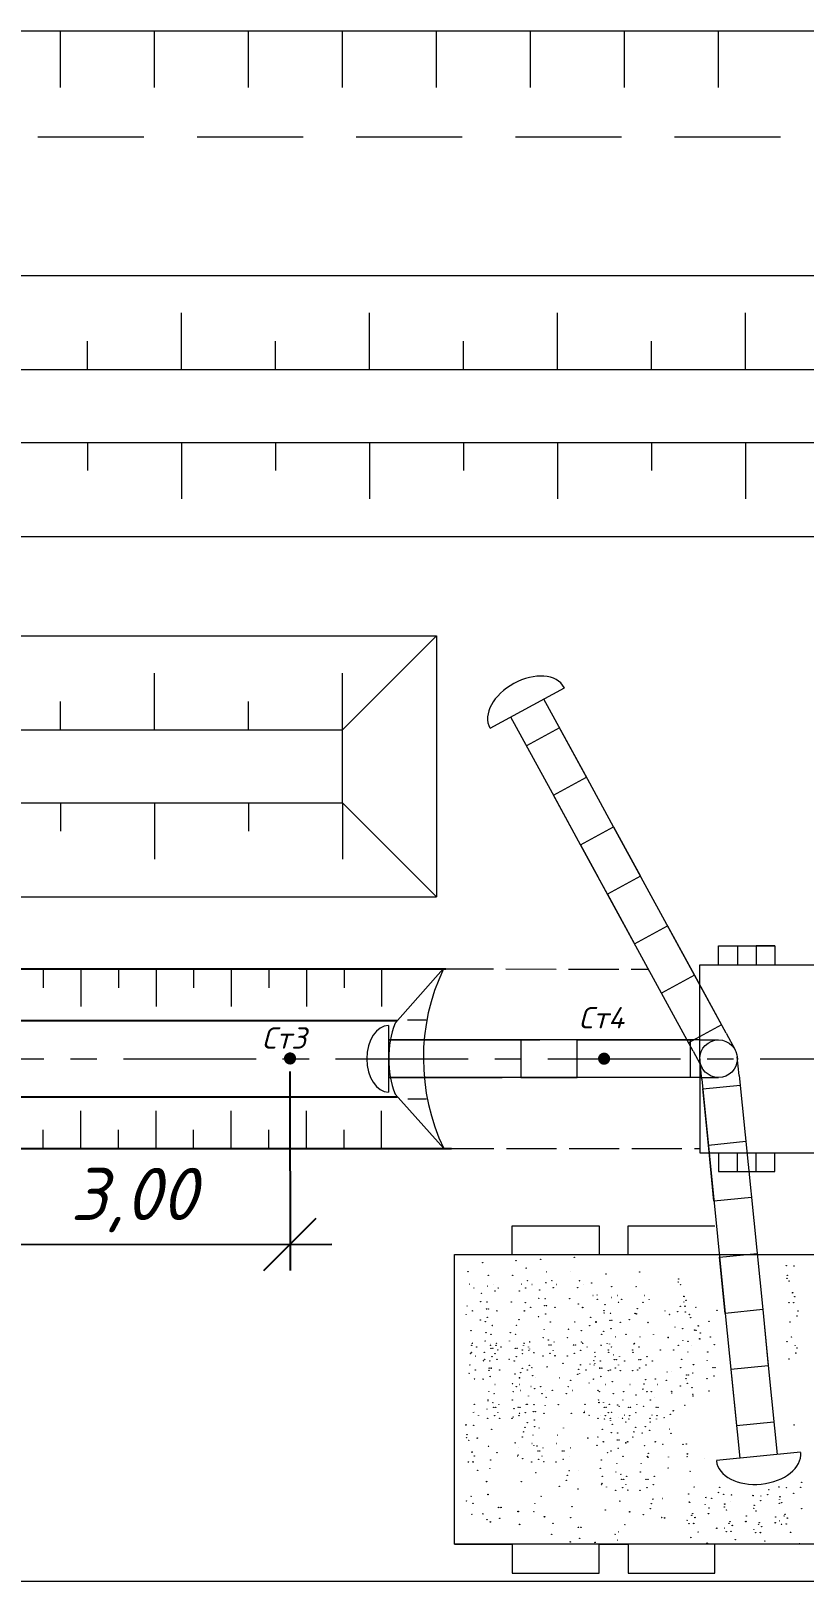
# Model space of a CAD drawing. Header units: millimetres. Extents: x 27137 to 30937, y -4667 to -569.
# Drawn here: x 29976.2 to 30013.2, y -3973.7 to -3899.5 of the extents above; entities that cross this region are included whole.
import ezdxf

# ---------------------------------------------------------------- set-up
doc = ezdxf.new("R2010")
doc.units = ezdxf.units.MM
doc.header["$LTSCALE"] = 0.4
for name, pattern in [('ACAD_ISO02W100', [15, 12, -3]), ('осевая', [50.8, 31.75, -6.35, 6.35, -6.35]), ('штриховаяX2', [38.1, 25.4, -12.7])]:
    doc.linetypes.add(name, pattern=pattern)
doc.styles.add('Isocpeur', font='isocpeui.ttf', dxfattribs={"height": 2.5})
doc.styles.get("Standard").update_dxf_attribs({"font": 'isocpeui.ttf', "height": 2.5})
doc.dimstyles.new('06', dxfattribs={"dimtxt": 2.5, "dimasz": 2.5, "dimexe": 1.25, "dimexo": 0.625, "dimtad": 1, "dimdec": 0, "dimlfac": 200, "dimtxsty": 'Standard', "dimblk": 'OBLIQUE', "dimcen": 2.5, "dimdle": 2, "dimadec": 0, "dimazin": 0, "dimtfac": 1, "dimtdec": 0, "dimtmove": 0, "dimatfit": 3, "dimldrblk": 'OBLIQUE', "dimfxl": 1, "dimarcsym": 0})

# ---------------------------------------------------------------- blocks, each defined once
blk = doc.blocks.new('_Oblique')
at = {"color": 0, "linetype": 'ByBlock', "lineweight": -2}
blk.add_line((-0.5, -0.5), (0.5, 0.5), dxfattribs=at)
blk = doc.blocks.new('*D342')
at = {"color": 0, "lineweight": -2, "transparency": 16777216}
for p, q in [((29973.631, -3949.308), (29973.638, -3958.828)), ((29988.617, -3949.297), (29988.624, -3958.817)), ((29971.637, -3957.58), (29990.623, -3957.566))]:
    blk.add_line(p, q, dxfattribs=at)
at = {"layer": 'Defpoints', "color": 0, "transparency": 16777216}
for p in [(29973.63, -3948.683), (29988.616, -3948.672), (29988.623, -3957.567)]:
    blk.add_point(p, dxfattribs=at)
at = {"color": 0, "lineweight": -2, "transparency": 16777216, "xscale": 2.5, "yscale": 2.5, "zscale": 2.5}
for p, rotation in [((29973.637, -3957.578), 180.0424897581809), ((29988.623, -3957.567), 0.04248975818089688)]:
    blk.add_blockref('_Oblique', p, dxfattribs=dict(at, rotation=rotation))
at = {"color": 0, "lineweight": 15, "transparency": 16777216, "insert": (29981.127, -3953.364), "char_height": 2.5, "attachment_point": 5, "rotation": 0.04249, "style": 'Isocpeur'}
blk.add_mtext('\\P3,00', dxfattribs=at)

msp = doc.modelspace()

# ---------------------------------------------------------------- hatches: boundary and pattern name
at = {"lineweight": 15}
h = msp.add_hatch(color=256, dxfattribs=at)
h.dxf.hatch_style = 1
h.paths.add_polyline_path([(29988.9181, -3948.6716), (29988.6264, -3948.6716), (29988.3348, -3948.6716, 1)])
h.paths.add_polyline_path([(29988.6264, -3948.3799, 0.4142136), (29988.3348, -3948.6716), (29988.6264, -3948.6716)])
h = msp.add_hatch(color=256, dxfattribs=at)
h.dxf.hatch_style = 1
h.paths.add_polyline_path([(29988.6264, -3948.3799), (29988.6264, -3948.6716), (29988.9181, -3948.6716, 0.4142136)])
h = msp.add_hatch(color=256, dxfattribs=at)
h.dxf.hatch_style = 1
h.paths.add_polyline_path([(30003.9523, -3948.6827), (30003.6607, -3948.6827), (30003.369, -3948.6827, 1)])
h.paths.add_polyline_path([(30003.6607, -3948.391, 0.4142136), (30003.369, -3948.6827), (30003.6607, -3948.6827)])
h = msp.add_hatch(color=256, dxfattribs=at)
h.dxf.hatch_style = 1
h.paths.add_polyline_path([(30003.6607, -3948.391), (30003.6607, -3948.6827), (30003.9523, -3948.6827, 0.4142136)])

# ---------------------------------------------------------------- linework, layer by layer
for p, q in [((29807.928, -3899.4868), (30342.7796, -3899.4868)), ((29977.6409, -3902.1868), (29977.6409, -3899.4868)), ((29977.6409, -3902.1868), (29977.6409, -3899.4868)), ((29977.6409, -3902.1868), (29977.6409, -3899.4868)), ((29982.1409, -3902.1868), (29982.1409, -3899.4868)), ((29982.1409, -3902.1868), (29982.1409, -3899.4868)), ((29986.6409, -3902.1868), (29986.6409, -3899.4868)), ((29991.1409, -3902.1868), (29991.1409, -3899.4868)), ((29995.6409, -3902.1868), (29995.6409, -3899.4868)), ((30000.1409, -3902.1868), (30000.1409, -3899.4868)), ((30004.6409, -3902.1868), (30004.6409, -3899.4868)), ((30009.1409, -3902.1868), (30009.1409, -3899.4868)), ((29983.428, -3915.6827), (29983.428, -3912.9827)), ((29983.428, -3915.6827), (29983.428, -3912.9827)), ((29983.428, -3915.6827), (29983.428, -3912.9827)), ((29992.428, -3915.6827), (29992.428, -3912.9827)), ((29992.428, -3915.6827), (29992.428, -3912.9827)), ((30001.428, -3915.6827), (30001.428, -3912.9827)), ((30001.428, -3915.6827), (30001.428, -3912.9827)), ((30001.428, -3915.6827), (30001.428, -3912.9827)), ((30010.428, -3915.6827), (30010.428, -3912.9827)), ((30010.428, -3915.6827), (30010.428, -3912.9827)), ((29978.928, -3915.6827), (29978.928, -3914.3327)), ((29987.928, -3915.6827), (29987.928, -3914.3327)), ((29996.928, -3915.6827), (29996.928, -3914.3327)), ((30005.928, -3915.6827), (30005.928, -3914.3327)), ((29978.928, -3919.1827), (29978.928, -3920.5327)), ((29983.428, -3919.1827), (29983.428, -3921.8827)), ((29983.428, -3919.1827), (29983.428, -3921.8827)), ((29983.428, -3919.1827), (29983.428, -3921.8827)), ((29987.928, -3919.1827), (29987.928, -3920.5327)), ((29992.428, -3919.1827), (29992.428, -3921.8827)), ((29992.428, -3919.1827), (29992.428, -3921.8827)), ((29992.428, -3919.1827), (29992.428, -3921.8827)), ((29992.428, -3919.1827), (29992.428, -3921.8827)), ((29996.928, -3919.1827), (29996.928, -3920.5327)), ((30001.428, -3919.1827), (30001.428, -3921.8827)), ((30001.428, -3919.1827), (30001.428, -3921.8827)), ((30001.428, -3919.1827), (30001.428, -3921.8827)), ((30005.928, -3919.1827), (30005.928, -3920.5327)), ((30010.428, -3919.1827), (30010.428, -3921.8827)), ((30010.428, -3919.1827), (30010.428, -3921.8827)), ((30010.428, -3919.1827), (30010.428, -3921.8827)), ((30010.428, -3919.1827), (30010.428, -3921.8827)), ((29995.6409, -3928.4327), (29991.1409, -3932.9327)), ((29982.1409, -3932.9327), (29982.1409, -3930.2327)), ((29982.1409, -3932.9327), (29982.1409, -3930.2327)), ((29991.1409, -3932.9327), (29991.1409, -3930.2327)), ((29991.1409, -3932.9327), (29991.1409, -3930.2327)), ((29991.1409, -3932.9327), (29991.1409, -3930.2327)), ((29977.6409, -3932.9327), (29977.6409, -3931.5827)), ((29986.6409, -3932.9327), (29986.6409, -3931.5827)), ((29998.2003, -3932.8661), (30001.7595, -3930.9239)), ((30002.6666, -3934.9396), (30000.77, -3931.4639)), ((30001.7595, -3930.9239), (30001.7502, -3930.9065)), ((30001.0866, -3935.8018), (29999.1899, -3932.3261)), ((30001.5184, -3932.8353), (29999.9383, -3933.6975)), ((30002.8117, -3935.2054), (30001.5184, -3932.8353)), ((30001.2316, -3936.0676), (30002.8117, -3935.2054)), ((30004.105, -3937.5755), (30002.6666, -3934.9396)), ((30002.525, -3938.4377), (30001.0866, -3935.8018)), ((30002.525, -3938.4377), (30001.2316, -3936.0676)), ((30002.525, -3938.4377), (30001.2316, -3936.0676)), ((29977.6409, -3936.4327), (29977.6409, -3937.7827)), ((29982.1409, -3936.4327), (29982.1409, -3939.1327)), ((29982.1409, -3936.4327), (29982.1409, -3939.1327)), ((29986.6409, -3936.4327), (29986.6409, -3937.7827)), ((29991.1409, -3936.4327), (29995.6409, -3940.9327)), ((29991.1409, -3936.4327), (29991.1409, -3939.1327)), ((29991.1409, -3936.4327), (29991.1409, -3939.1327)), ((29991.1409, -3936.4327), (29991.1409, -3939.1327)), ((30002.525, -3938.4377), (30004.105, -3937.5755)), ((30009.4998, -3947.4615), (30004.105, -3937.5755)), ((30004.105, -3937.5755), (30005.3984, -3939.9455)), ((30007.9198, -3948.3238), (30002.525, -3938.4377)), ((30002.525, -3938.4377), (30003.3872, -3940.0177)), ((30003.8183, -3940.8078), (30002.525, -3938.4377)), ((30005.3984, -3939.9455), (30003.8183, -3940.8078)), ((30003.8183, -3940.8078), (30005.1117, -3943.1778)), ((30005.1117, -3943.1778), (30006.6917, -3942.3156)), ((30006.6917, -3942.3156), (30007.985, -3944.6857)), ((30009.1409, -3944.1827), (30009.1409, -3943.2827)), ((30009.1409, -3943.2827), (30011.8409, -3943.2827)), ((30009.1409, -3943.2827), (30010.0409, -3943.2827)), ((30010.0409, -3943.2827), (30010.0409, -3944.1827)), ((30011.8409, -3943.2827), (30010.9409, -3943.2827)), ((30010.9409, -3943.2827), (30010.9409, -3944.1827)), ((30008.2409, -3948.6827), (30008.2409, -3944.1827)), ((30008.2409, -3944.1827), (30019.9409, -3944.1827)), ((30008.2409, -3944.1827), (30009.1409, -3944.1827)), ((29976.8106, -3944.3827), (29976.8106, -3945.2827)), ((29976.8106, -3944.3827), (29976.8106, -3945.2827)), ((29978.6106, -3944.3827), (29978.6106, -3946.1827)), ((29978.6106, -3944.3827), (29978.6106, -3946.1827)), ((29978.6106, -3944.3827), (29978.6106, -3946.1827)), ((29980.4106, -3944.3827), (29980.4106, -3945.2827)), ((29980.4106, -3944.3827), (29980.4106, -3945.2827)), ((29982.2106, -3944.3827), (29982.2106, -3946.1827)), ((29982.2106, -3944.3827), (29982.2106, -3946.1827)), ((29982.2106, -3944.3827), (29982.2106, -3946.1827)), ((29984.0106, -3944.3827), (29984.0106, -3945.2827)), ((29984.0106, -3944.3827), (29984.0106, -3945.2827)), ((29985.8106, -3944.3827), (29985.8106, -3946.1827)), ((29985.8106, -3944.3827), (29985.8106, -3946.1827)), ((29985.8106, -3944.3827), (29985.8106, -3946.1827)), ((29987.6106, -3944.3827), (29987.6106, -3945.2827)), ((29987.6106, -3944.3827), (29987.6106, -3945.2827)), ((29989.4106, -3944.3827), (29989.4106, -3946.1827)), ((29989.4106, -3944.3827), (29989.4106, -3946.1827)), ((29989.4106, -3944.3827), (29989.4106, -3946.1827)), ((29991.2106, -3944.3827), (29991.2106, -3945.2827)), ((29993.0106, -3944.3827), (29993.0106, -3946.1827)), ((29993.0106, -3944.3827), (29993.0106, -3946.1827)), ((30007.985, -3944.6857), (30006.405, -3945.5479)), ((30007.985, -3944.6857), (30009.2784, -3947.0558)), ((30007.985, -3944.6857), (30009.2784, -3947.0558)), ((29993.3503, -3950.2767), (29993.3503, -3947.0949)), ((29995.1439, -3946.8335), (29994.2439, -3946.8335)), ((30009.2784, -3947.0558), (30007.6983, -3947.918)), ((30008.2409, -3947.7827), (29993.3503, -3947.7827)), ((29993.3503, -3947.7827), (29999.6786, -3947.7827)), ((29998.7786, -3947.7827), (30000.5786, -3947.7827)), ((29999.6786, -3947.7827), (29999.6786, -3949.5827)), ((30002.3786, -3949.5827), (30002.3786, -3947.7827)), ((30002.3786, -3947.7827), (30005.0786, -3947.7827)), ((30005.0786, -3947.7827), (30007.7786, -3947.7827)), ((30007.7786, -3947.7827), (30007.7786, -3949.5827)), ((30008.2409, -3948.6827), (30008.2409, -3947.7827)), ((30008.2409, -3947.7827), (30009.1409, -3947.7827)), ((30009.4998, -3947.4615), (30009.9309, -3948.2516)), ((30007.9198, -3948.3238), (30008.3509, -3949.1138)), ((30008.2409, -3948.6827), (30008.2409, -3953.1827)), ((30008.2409, -3948.6827), (30008.2409, -3949.5827)), ((30010.1263, -3949.4882), (30010.0364, -3948.5927)), ((30008.3354, -3949.6681), (30008.2454, -3948.7726)), ((30008.2409, -3949.5827), (29993.3503, -3949.5827)), ((29993.3503, -3949.5827), (29998.7786, -3949.5827)), ((29999.6786, -3949.5827), (30002.3786, -3949.5827)), ((30000.5786, -3949.5827), (30002.3786, -3949.5827)), ((30008.2409, -3949.5827), (30009.1409, -3949.5827)), ((30008.3354, -3949.6681), (30009.461, -3960.874)), ((30008.3816, -3950.1281), (30010.1725, -3949.9482)), ((30008.6514, -3952.8146), (30008.3816, -3950.1281)), ((30008.6514, -3952.8146), (30008.3816, -3950.1281)), ((30010.1263, -3949.4882), (30011.252, -3960.6941)), ((29995.1647, -3950.6155), (29994.2647, -3950.6155)), ((29978.6106, -3952.9827), (29978.6106, -3951.1827)), ((29978.6106, -3952.9827), (29978.6106, -3951.1827)), ((29978.6106, -3952.9827), (29978.6106, -3951.1827)), ((29982.2106, -3952.9827), (29982.2106, -3951.1827)), ((29982.2106, -3952.9827), (29982.2106, -3951.1827)), ((29982.2106, -3952.9827), (29982.2106, -3951.1827)), ((29985.8106, -3952.9827), (29985.8106, -3951.1827)), ((29985.8106, -3952.9827), (29985.8106, -3951.1827)), ((29985.8106, -3952.9827), (29985.8106, -3951.1827)), ((29989.4106, -3952.9827), (29989.4106, -3951.1827)), ((29989.4106, -3952.9827), (29989.4106, -3951.1827)), ((29989.4106, -3952.9827), (29989.4106, -3951.1827)), ((29993.0106, -3952.9827), (29993.0106, -3951.1827)), ((29993.0106, -3952.9827), (29993.0106, -3951.1827)), ((29976.8106, -3952.9827), (29976.8106, -3952.0827)), ((29976.8106, -3952.9827), (29976.8106, -3952.0827)), ((29980.4106, -3952.9827), (29980.4106, -3952.0827)), ((29980.4106, -3952.9827), (29980.4106, -3952.0827)), ((29984.0106, -3952.9827), (29984.0106, -3952.0827)), ((29984.0106, -3952.9827), (29984.0106, -3952.0827)), ((29987.6106, -3952.9827), (29987.6106, -3952.0827)), ((29987.6106, -3952.9827), (29987.6106, -3952.0827)), ((29991.2106, -3952.9827), (29991.2106, -3952.0827)), ((30008.6514, -3952.8146), (30010.4424, -3952.6346)), ((30008.9213, -3955.501), (30008.6514, -3952.8146)), ((30008.2409, -3953.1827), (30019.9409, -3953.1827)), ((30008.2409, -3953.1827), (30009.1409, -3953.1827)), ((30009.1409, -3953.1827), (30009.1409, -3954.0827)), ((30010.0409, -3954.0827), (30010.0409, -3953.1827)), ((30010.9409, -3954.0827), (30010.9409, -3953.1827)), ((30009.1409, -3954.0827), (30011.8409, -3954.0827)), ((30009.1409, -3954.0827), (30010.0409, -3954.0827)), ((30010.0409, -3954.0827), (30010.9409, -3954.0827)), ((30010.7123, -3955.3211), (30008.9213, -3955.501)), ((29999.263, -3958.0604), (29999.263, -3956.6748)), ((29999.263, -3956.6748), (30003.4195, -3956.6748)), ((30003.4195, -3956.6748), (30003.4195, -3958.0604)), ((30004.8051, -3958.0604), (30004.8051, -3956.6748)), ((30004.8051, -3956.6748), (30008.9617, -3956.6748)), ((29996.4919, -3958.0604), (30017.2748, -3958.0604)), ((29996.4919, -3971.9157), (29996.4919, -3958.0604)), ((30009.1911, -3958.1875), (30010.9821, -3958.0076)), ((30009.461, -3960.874), (30009.1911, -3958.1875)), ((30011.252, -3960.6941), (30009.461, -3960.874)), ((30011.252, -3960.6941), (30009.461, -3960.874)), ((30009.461, -3960.874), (30009.7611, -3963.8618)), ((30011.252, -3960.6941), (30011.5521, -3963.6819)), ((30011.252, -3960.6941), (30011.5219, -3963.3806)), ((30011.252, -3960.6941), (30011.5219, -3963.3806)), ((30011.5219, -3963.3806), (30009.7309, -3963.5605)), ((30009.7309, -3963.5605), (30010.0007, -3966.247)), ((30009.7611, -3963.8618), (30010.1569, -3967.8015)), ((30011.5521, -3963.6819), (30011.9479, -3967.6216)), ((30010.0007, -3966.247), (30011.7917, -3966.067)), ((30013.0696, -3967.5089), (30009.0352, -3967.9142)), ((30017.2748, -3971.9157), (29996.4919, -3971.9157)), ((29996.4919, -3971.9157), (29999.263, -3971.9157)), ((29999.263, -3971.9157), (29999.263, -3973.3012)), ((30003.4195, -3973.3012), (30003.4195, -3971.9157)), ((30003.4195, -3971.9157), (30004.8051, -3971.9157)), ((30004.8051, -3971.9157), (30004.8051, -3973.3012)), ((30008.9617, -3973.3012), (30008.9617, -3971.9157)), ((29999.263, -3973.3012), (30003.4195, -3973.3012)), ((30004.8051, -3973.3012), (30008.9617, -3973.3012))]:
    msp.add_line(p, q, dxfattribs=at)
at = {"linetype": 'штриховаяX2', "lineweight": 15, "ltscale": 0.5}
msp.add_line((29968.9321, -3904.5546), (30018.2696, -3904.5546), dxfattribs=at)
at = {"lineweight": 15, "ltscale": 0.5}
for p, q in [((29839.3333, -3911.1827), (30209.0667, -3911.1827)), ((29812.428, -3915.6827), (30209.0667, -3915.6827)), ((29812.428, -3919.1827), (30209.0667, -3919.1827)), ((29958.2825, -3923.6827), (30209.0667, -3923.6827)), ((29973.0462, -3928.4327), (29995.6409, -3928.4327)), ((29995.6409, -3928.4327), (29995.6409, -3940.9327)), ((29946.1409, -3932.9327), (29991.1409, -3932.9327)), ((29991.1409, -3936.4327), (29991.1409, -3932.9327)), ((29946.1409, -3936.4327), (29991.1409, -3936.4327)), ((29941.6409, -3940.9327), (29995.6409, -3940.9327)), ((30011.8409, -3943.2827), (30011.8409, -3944.1827)), ((29995.9627, -3944.3827), (29993.6531, -3946.9827)), ((29995.9817, -3952.9827), (29993.6531, -3950.3827)), ((30011.8409, -3954.0827), (30011.8409, -3953.1827)), ((29807.928, -3973.6827), (30342.7796, -3973.6827))]:
    msp.add_line(p, q, dxfattribs=at)
at = {"ltscale": 0.5}
for p, q in [((29941.6409, -3944.3827), (29995.8438, -3944.3827)), ((29995.8438, -3944.3827), (29996.089, -3944.3827)), ((29943.674, -3946.8527), (29993.773, -3946.8477)), ((29943.674, -3950.5127), (29993.7613, -3950.5035)), ((29941.6409, -3952.9827), (29996.3596, -3952.9827))]:
    msp.add_line(p, q, dxfattribs=at)
at = {"linetype": 'ACAD_ISO02W100', "lineweight": 15, "ltscale": 0.5}
for p, q in [((29995.9627, -3944.3827), (30005.7767, -3944.3965)), ((29995.9817, -3952.9827), (30008.2409, -3952.9827))]:
    msp.add_line(p, q, dxfattribs=at)
at = {"linetype": 'осевая', "lineweight": 15, "ltscale": 0.5}
msp.add_line((29807.928, -3948.6827), (30209.0667, -3948.6827), dxfattribs=at)
at = {"lineweight": 15}
for centre, radius in [((30009.1409, -3948.6827), 0.9), ((30009.1409, -3948.6827), 0.9), ((30009.1409, -3948.6827), 0.9), ((29999.4473, -3958.3515), 0.0095), ((30000.6253, -3958.2845), 0.0095), ((30002.2312, -3958.189), 0.0095), ((29997.1504, -3958.8706), 0.0096), ((29997.8413, -3958.447), 0.0095), ((29998.1155, -3959.0469), 0.00596), ((29999.2823, -3959.0469), 0.00596), ((29999.9344, -3958.7081), 0.0096), ((30000.8994, -3958.8843), 0.00596), ((30002.0662, -3958.8843), 0.00596), ((30003.7524, -3958.9911), 0.0095), ((30005.3584, -3958.8955), 0.0095), ((30012.3823, -3958.5836), 0.0112), ((30012.4329, -3959.0505), 0.0112), ((30012.7515, -3958.6065), 0.00696), ((29997.2135, -3959.474), 0.00596), ((29997.4246, -3959.654), 0.00596), ((29998.0907, -3959.5695), 0.00596), ((29998.3803, -3959.474), 0.00596), ((29998.4396, -3959.7997), 0.0096), ((29998.5914, -3959.654), 0.00596), ((29999.6064, -3959.7997), 0.0096), ((29999.6967, -3959.474), 0.00596), ((29999.9077, -3959.654), 0.00596), ((29999.9975, -3959.3114), 0.00596), ((30000.2086, -3959.4914), 0.00596), ((30000.5787, -3959.7508), 0.00596), ((30000.8747, -3959.407), 0.00596), ((30001.1643, -3959.3114), 0.00596), ((30001.2235, -3959.6372), 0.0096), ((30001.3754, -3959.4914), 0.00596), ((30002.3903, -3959.6372), 0.0096), ((30002.4806, -3959.3114), 0.00596), ((30002.6917, -3959.4914), 0.00596), ((30003.0615, -3959.4146), 0.0096), ((30004.0266, -3959.5909), 0.00596), ((30005.1934, -3959.5909), 0.00596), ((30007.2085, -3959.3653), 0.00696), ((30007.2297, -3959.225), 0.0112), ((30007.3138, -3959.5022), 0.00596), ((30012.4117, -3959.1908), 0.00696), ((30012.517, -3959.3276), 0.00596), ((29997.1039, -3960.5204), 0.00596), ((29997.7499, -3960.3126), 0.00596), ((29997.7947, -3959.9133), 0.00596), ((29998.0554, -3960.3268), 0.0095), ((29999.2222, -3960.3268), 0.0095), ((29999.8878, -3960.3579), 0.00596), ((30000.5338, -3960.1501), 0.00596), ((30000.8146, -3960.5034), 0.0096), ((30000.8394, -3960.1643), 0.0095), ((30000.9028, -3960.5037), 0.0096), ((30002.0062, -3960.1643), 0.0095), ((30002.4251, -3960.4219), 0.00596), ((30003.1247, -3960.018), 0.00596), ((30003.327, -3959.9948), 0.00596), ((30003.3357, -3960.198), 0.00596), ((30003.7059, -3960.4574), 0.00596), ((30004.0019, -3960.1135), 0.00596), ((30004.2915, -3960.018), 0.00596), ((30004.3507, -3960.3437), 0.0096), ((30004.5025, -3960.198), 0.00596), ((30005.5175, -3960.3437), 0.0096), ((30005.6078, -3960.018), 0.00596), ((30005.8189, -3960.198), 0.00596), ((30007.3039, -3960.539), 0.0095), ((30007.4781, -3960.0623), 0.0112), ((30007.4787, -3960.3223), 0.00596), ((30007.5287, -3960.5292), 0.0112), ((30007.5873, -3960.2451), 0.0112), ((30008.0566, -3960.5781), 0.00596), ((30012.5071, -3960.3644), 0.0095), ((30012.6813, -3959.8878), 0.0112), ((30012.7319, -3960.3547), 0.0112), ((30012.7905, -3960.0706), 0.0112), ((29997.059, -3960.9197), 0.00596), ((29997.3645, -3960.7504), 0.0096), ((29997.7347, -3961.1933), 0.0095), ((29997.9755, -3961.2747), 0.0095), ((29998.0306, -3960.6659), 0.0096), ((29998.0739, -3961.0655), 0.0096), ((29998.1188, -3960.6662), 0.0096), ((29998.5313, -3960.7504), 0.0096), ((29999.5814, -3961.1792), 0.0095), ((29999.8429, -3960.7572), 0.00596), ((29999.8476, -3960.7504), 0.0096), ((30000.1485, -3960.5878), 0.0096), ((30000.5187, -3961.0308), 0.0095), ((30000.8579, -3960.9029), 0.0096), ((30001.0888, -3961.2868), 0.00596), ((30001.3153, -3960.5878), 0.0096), ((30002.2556, -3961.2868), 0.00596), ((30002.6316, -3960.5878), 0.0096), ((30002.6361, -3960.6019), 0.00596), ((30003.015, -3961.0645), 0.00596), ((30003.267, -3961.2747), 0.0095), ((30003.2756, -3961.2944), 0.0096), ((30003.6511, -3960.7476), 0.0096), ((30003.661, -3960.8566), 0.00596), ((30003.9418, -3961.2099), 0.0096), ((30003.9666, -3960.8708), 0.0095), ((30004.03, -3961.2102), 0.0096), ((30004.4424, -3961.2944), 0.0096), ((30004.8729, -3961.1792), 0.0095), ((30005.1334, -3960.8708), 0.0095), ((30005.207, -3960.8952), 0.0096), ((30005.2571, -3960.6521), 0.0096), ((30005.7588, -3961.2944), 0.0096), ((30005.7581, -3961.3098), 0.00596), ((30006.5768, -3960.7494), 0.00596), ((30006.7879, -3960.9294), 0.00596), ((30007.1791, -3960.7868), 0.0112), ((30007.5483, -3960.8098), 0.00696), ((30007.7391, -3960.9308), 0.00917), ((30007.7415, -3960.9256), 0.00596), ((30007.8028, -3961.0751), 0.0096), ((30008.6874, -3961.2509), 0.0095), ((30009.0716, -3960.7238), 0.0096), ((30012.5589, -3961.2836), 0.0095), ((30012.8929, -3960.9997), 0.0096), ((30012.9423, -3960.7563), 0.00917), ((30012.943, -3960.7565), 0.0096), ((29997.2846, -3961.6983), 0.0096), ((29998.0088, -3961.7931), 0.00596), ((29998.2496, -3961.8745), 0.00596), ((29998.3048, -3961.4493), 0.00596), ((29999.1756, -3961.7931), 0.00596), ((29999.4164, -3961.8745), 0.00596), ((29999.4716, -3961.4493), 0.00596), ((30000.7479, -3962.0299), 0.00596), ((30000.7928, -3961.6306), 0.00596), ((30001.9147, -3962.0299), 0.00596), ((30001.9596, -3961.6306), 0.00596), ((30002.5761, -3961.6983), 0.0096), ((30002.9701, -3961.4637), 0.00596), ((30003.5411, -3961.8745), 0.00596), ((30003.6458, -3961.7373), 0.0095), ((30003.9851, -3961.6095), 0.0096), ((30004.216, -3961.9933), 0.00596), ((30004.7079, -3961.8745), 0.00596), ((30005.3828, -3961.9933), 0.00596), ((30006.0243, -3961.8745), 0.00596), ((30006.7278, -3962.0257), 0.0096), ((30007.0506, -3961.5327), 0.00596), ((30007.4187, -3961.6022), 0.0095), ((30007.9965, -3961.6745), 0.0096), ((30008.0656, -3961.6785), 0.0096), ((30008.1714, -3961.4747), 0.0148), ((30008.2639, -3961.8156), 0.00917), ((30008.7475, -3961.9997), 0.00596), ((30012.633, -3961.9983), 0.00696), ((29997.2731, -3962.7995), 0.00596), ((29997.3039, -3962.7398), 0.00596), ((29997.318, -3962.4002), 0.00596), ((29997.3477, -3962.3016), 0.00596), ((29997.5588, -3962.4816), 0.00596), ((29997.9289, -3962.741), 0.00596), ((29997.964, -3962.1924), 0.00596), ((29998.2058, -3962.3127), 0.00596), ((29998.2249, -3962.3972), 0.00596), ((29998.2447, -3962.5457), 0.0096), ((29998.3329, -3962.546), 0.0096), ((29998.4399, -3962.7995), 0.00596), ((29998.4848, -3962.4002), 0.00596), ((29998.5145, -3962.3016), 0.00596), ((29998.5737, -3962.6274), 0.0096), ((29998.7256, -3962.4816), 0.00596), ((29999.1308, -3962.1924), 0.00596), ((29999.4115, -3962.5457), 0.0096), ((29999.4997, -3962.546), 0.0096), ((29999.7405, -3962.6274), 0.0096), ((29999.7562, -3962.7995), 0.00596), ((29999.8011, -3962.4002), 0.00596), ((29999.8308, -3962.3016), 0.00596), ((30000.0419, -3962.4816), 0.00596), ((30000.0571, -3962.637), 0.00596), ((30000.0878, -3962.5773), 0.00596), ((30000.1019, -3962.2377), 0.00596), ((30000.2989, -3962.7573), 0.00596), ((30000.9898, -3962.1502), 0.00596), ((30001.0287, -3962.3831), 0.0096), ((30001.072, -3962.7827), 0.0096), ((30001.1169, -3962.3834), 0.0096), ((30001.2239, -3962.637), 0.00596), ((30001.2687, -3962.2377), 0.00596), ((30002.1955, -3962.3831), 0.0096), ((30002.2388, -3962.7827), 0.0096), ((30002.2837, -3962.3834), 0.0096), ((30002.5402, -3962.637), 0.00596), ((30002.5851, -3962.2377), 0.00596), ((30002.6392, -3962.3016), 0.00596), ((30002.8503, -3962.4816), 0.00596), ((30003.2204, -3962.741), 0.00596), ((30003.5164, -3962.3972), 0.00596), ((30003.806, -3962.3016), 0.00596), ((30003.8652, -3962.6274), 0.0096), ((30003.8751, -3962.7364), 0.00596), ((30003.92, -3962.3372), 0.00596), ((30004.0171, -3962.4816), 0.00596), ((30005.032, -3962.6274), 0.0096), ((30005.0419, -3962.7364), 0.00596), ((30005.0868, -3962.3372), 0.00596), ((30005.1223, -3962.3016), 0.00596), ((30005.3334, -3962.4816), 0.00596), ((30006.3484, -3962.6274), 0.0096), ((30006.9906, -3962.6291), 0.0096), ((30007.2124, -3962.4046), 0.00596), ((30007.4298, -3962.1728), 0.00696), ((30007.6681, -3962.7247), 0.00596), ((30007.6815, -3962.2056), 0.0095), ((30007.8455, -3962.4268), 0.00596), ((30008.2381, -3962.0898), 0.0148), ((30008.6218, -3962.7209), 0.00596), ((30008.6409, -3962.7172), 0.00596), ((30008.9368, -3962.3734), 0.00596), ((30012.4156, -3962.23), 0.00596), ((30012.8083, -3962.4061), 0.00596), ((30012.8406, -3962.7752), 0.0096), ((30012.8907, -3962.532), 0.0096), ((29997.238, -3963.3481), 0.00596), ((29997.5149, -3962.9198), 0.00596), ((29997.884, -3963.1403), 0.00596), ((29997.9488, -3963.0731), 0.0095), ((29998.1648, -3963.4936), 0.0096), ((29998.1896, -3963.1545), 0.0095), ((29998.253, -3963.4939), 0.0096), ((29998.288, -3962.9452), 0.0096), ((29998.5299, -3963.0656), 0.0096), ((29999.1156, -3963.0731), 0.0095), ((29999.3564, -3963.1545), 0.0095), ((29999.4548, -3962.9452), 0.0096), ((29999.741, -3963.4966), 0.0096), ((30000.0872, -3963.3566), 0.0095), ((30000.2052, -3963.466), 0.00596), ((30000.7328, -3962.9105), 0.0095), ((30000.9297, -3963.4301), 0.0095), ((30001.3139, -3962.9031), 0.0096), ((30001.6932, -3963.2611), 0.0095), ((30001.8996, -3962.9105), 0.0095), ((30002.444, -3963.5512), 0.0096), ((30002.525, -3963.3341), 0.0096), ((30002.5295, -3963.3481), 0.00596), ((30002.9892, -3963.3035), 0.00596), ((30003.1755, -3963.1403), 0.00596), ((30003.1842, -3963.3435), 0.00596), ((30003.215, -3963.2839), 0.00596), ((30003.2291, -3962.9443), 0.00596), ((30003.426, -3963.4639), 0.00596), ((30003.4563, -3963.4936), 0.0096), ((30003.4811, -3963.1545), 0.0095), ((30003.5445, -3963.4939), 0.0096), ((30004.1169, -3962.8568), 0.00596), ((30004.1559, -3963.0897), 0.0096), ((30004.1992, -3963.4893), 0.0096), ((30004.2441, -3963.09), 0.0096), ((30004.351, -3963.3435), 0.00596), ((30004.3959, -3962.9443), 0.00596), ((30004.6479, -3963.1545), 0.0095), ((30005.3227, -3963.0897), 0.0096), ((30005.366, -3963.4893), 0.0096), ((30005.4109, -3963.09), 0.0096), ((30005.6674, -3963.3435), 0.00596), ((30005.7122, -3962.9443), 0.00596), ((30005.9642, -3963.1545), 0.0095), ((30007.3272, -3963.4678), 0.00596), ((30007.3721, -3963.0685), 0.00596), ((30007.9309, -3963.328), 0.00596), ((30007.95, -3963.3243), 0.00596), ((30008.596, -3963.1165), 0.00596), ((30008.8768, -3963.4698), 0.0096), ((30008.9649, -3963.4701), 0.0096), ((30012.5066, -3963.0591), 0.0095), ((29997.1931, -3963.7474), 0.00596), ((29997.4548, -3964.0162), 0.0096), ((29997.4987, -3963.578), 0.0096), ((29997.8689, -3964.021), 0.0095), ((29998.1457, -3963.5927), 0.0095), ((29998.2081, -3963.8931), 0.0096), ((29998.439, -3964.277), 0.00596), ((29998.6655, -3963.578), 0.0096), ((29999.2759, -3964.2408), 0.0095), ((29999.3963, -3963.7802), 0.0096), ((29999.6058, -3964.277), 0.00596), ((29999.6099, -3963.9568), 0.0096), ((29999.6601, -3963.7137), 0.0096), ((29999.9818, -3963.578), 0.0096), ((30000.2388, -3963.8537), 0.0096), ((30000.3614, -3963.9565), 0.00596), ((30001.5282, -3963.9565), 0.00596), ((30002.0599, -3964.0783), 0.0095), ((30002.3939, -3963.7943), 0.0096), ((30002.4846, -3963.7474), 0.00596), ((30002.7902, -3963.578), 0.0096), ((30002.9451, -3964.2089), 0.00596), ((30003.1604, -3964.021), 0.0095), ((30003.4996, -3963.8931), 0.0096), ((30003.7305, -3964.277), 0.00596), ((30003.8599, -3963.6171), 0.0095), ((30003.957, -3963.578), 0.0096), ((30004.0569, -3964.1367), 0.0095), ((30004.441, -3963.6096), 0.0096), ((30004.8973, -3964.277), 0.00596), ((30005.0267, -3963.6171), 0.0095), ((30005.2733, -3963.578), 0.0096), ((30005.5712, -3964.2578), 0.0096), ((30005.6522, -3964.0406), 0.0096), ((30006.1163, -3964.0101), 0.00596), ((30006.2136, -3964.277), 0.00596), ((30006.6364, -3964.0749), 0.00596), ((30006.6812, -3963.6756), 0.00596), ((30006.9045, -3963.6699), 0.00596), ((30007.5852, -3963.9962), 0.00596), ((30007.59, -3964.0711), 0.00596), ((30007.608, -3963.8211), 0.0096), ((30007.6513, -3964.2206), 0.0096), ((30007.6962, -3963.8214), 0.0096), ((30007.9051, -3963.7236), 0.00596), ((30008.5808, -3963.9972), 0.0095), ((30008.9201, -3963.8693), 0.0096), ((29998.0981, -3965.0201), 0.00596), ((29998.143, -3964.6208), 0.00596), ((29998.3951, -3964.7152), 0.00596), ((29999.2649, -3965.0201), 0.00596), ((29999.3098, -3964.6208), 0.00596), ((29999.4594, -3964.3836), 0.00596), ((29999.6705, -3964.5636), 0.00596), ((30000.0406, -3964.8229), 0.00596), ((30000.1611, -3964.3714), 0.00596), ((30000.3366, -3964.4791), 0.00596), ((30000.6262, -3964.3836), 0.00596), ((30000.6855, -3964.7093), 0.0096), ((30000.8373, -3964.5636), 0.00596), ((30000.8831, -3964.8965), 0.00596), ((30001.1791, -3964.5526), 0.00596), ((30001.8523, -3964.7093), 0.0096), ((30001.9426, -3964.3836), 0.00596), ((30002.1536, -3964.5636), 0.00596), ((30003.366, -3964.5603), 0.0096), ((30003.3896, -3965.0201), 0.00596), ((30003.4345, -3964.6208), 0.00596), ((30004.1015, -3964.7161), 0.0095), ((30004.5564, -3965.0201), 0.00596), ((30004.6013, -3964.6208), 0.00596), ((30005.1871, -3964.7848), 0.0095), ((30005.5211, -3964.5009), 0.0096), ((30005.7075, -3964.6206), 0.0095), ((30005.8728, -3965.0201), 0.00596), ((30005.9177, -3964.6208), 0.00596), ((30006.0722, -3964.9155), 0.00596), ((30006.8943, -3964.6033), 0.00596), ((30006.8991, -3964.6782), 0.00596), ((30007.3121, -3964.3484), 0.0095), ((30007.8708, -3964.4244), 0.0096), ((30007.9093, -3964.7491), 0.0096), ((30007.9141, -3964.824), 0.0096), ((30008.6887, -3964.5868), 0.0095), ((29997.4072, -3965.6272), 0.00596), ((29997.438, -3965.5675), 0.00596), ((29997.4521, -3965.2279), 0.00596), ((29997.6491, -3965.7475), 0.00596), ((29998.0543, -3965.4583), 0.00596), ((29998.0992, -3965.059), 0.00596), ((29998.34, -3965.1404), 0.00596), ((29998.3789, -3965.3734), 0.0096), ((29998.4222, -3965.7729), 0.0096), ((29998.4671, -3965.3736), 0.0096), ((29998.574, -3965.6272), 0.00596), ((29998.6189, -3965.2279), 0.00596), ((29999.3498, -3965.43), 0.00596), ((29999.5457, -3965.3734), 0.0096), ((29999.589, -3965.7729), 0.0096), ((29999.6104, -3965.66), 0.0096), ((29999.6339, -3965.3736), 0.0096), ((29999.8904, -3965.6272), 0.00596), ((29999.9353, -3965.2279), 0.00596), ((29999.9958, -3965.2222), 0.00596), ((30000.2765, -3965.5755), 0.0096), ((30000.3013, -3965.2364), 0.0095), ((30000.3647, -3965.5758), 0.0096), ((30000.7772, -3965.66), 0.0096), ((30000.8383, -3965.2957), 0.00596), ((30001.4681, -3965.2364), 0.0095), ((30002.0936, -3965.66), 0.0096), ((30002.6987, -3965.6272), 0.00596), ((30002.7295, -3965.5675), 0.00596), ((30002.7436, -3965.2279), 0.00596), ((30002.9406, -3965.7475), 0.00596), ((30003.4106, -3965.1397), 0.0096), ((30003.4737, -3965.743), 0.00596), ((30003.6315, -3965.1404), 0.00596), ((30003.6704, -3965.3734), 0.0096), ((30003.7137, -3965.7729), 0.0096), ((30003.7586, -3965.3736), 0.0096), ((30003.8655, -3965.6272), 0.00596), ((30003.9104, -3965.2279), 0.00596), ((30004.0103, -3965.603), 0.00596), ((30004.3063, -3965.2592), 0.00596), ((30004.3757, -3965.3159), 0.00596), ((30004.6405, -3965.743), 0.00596), ((30004.8372, -3965.3734), 0.0096), ((30004.8805, -3965.7729), 0.0096), ((30004.9254, -3965.3736), 0.0096), ((30005.1819, -3965.6272), 0.00596), ((30005.2268, -3965.2279), 0.00596), ((30005.5425, -3965.3159), 0.00596), ((30005.9569, -3965.743), 0.00596), ((30006.1536, -3965.3734), 0.0096), ((30006.1969, -3965.7729), 0.0096), ((30006.2417, -3965.3736), 0.0096), ((30006.8342, -3965.6997), 0.0096), ((30006.9714, -3965.5357), 0.0095), ((30007.5251, -3965.2762), 0.0095), ((29997.0423, -3966.2096), 0.0112), ((29997.4116, -3966.2326), 0.00696), ((29998.083, -3965.9007), 0.0095), ((29998.2799, -3966.4204), 0.0095), ((29998.664, -3965.8933), 0.0096), ((29999.2498, -3965.9007), 0.0095), ((29999.3049, -3965.8293), 0.00596), ((29999.8752, -3966.3243), 0.0096), ((29999.9806, -3966.1029), 0.0095), ((30000.3198, -3965.9751), 0.0096), ((30000.3394, -3966.2937), 0.00596), ((30000.5507, -3966.3589), 0.00596), ((30001.7175, -3966.3589), 0.00596), ((30003.3745, -3965.9007), 0.0095), ((30003.5714, -3966.4204), 0.0095), ((30003.6848, -3965.923), 0.00596), ((30003.9555, -3965.8933), 0.0096), ((30003.9654, -3966.0023), 0.00596), ((30004.0549, -3966.1824), 0.00596), ((30004.3509, -3965.8386), 0.00596), ((30004.5413, -3965.9007), 0.0095), ((30004.6997, -3966.0688), 0.0096), ((30004.8516, -3965.923), 0.00596), ((30005.1667, -3966.3243), 0.0096), ((30005.6309, -3966.2937), 0.00596), ((30005.8419, -3966.4737), 0.00596), ((30005.8576, -3965.9007), 0.0095), ((30005.8665, -3966.0688), 0.0096), ((30006.1679, -3965.923), 0.00596), ((30006.5328, -3965.8666), 0.00596), ((30006.7979, -3966.4161), 0.00596), ((30012.756, -3966.2103), 0.00596), ((29997.0718, -3966.8169), 0.00696), ((29997.0929, -3966.6765), 0.0112), ((29997.1771, -3966.9537), 0.00596), ((29997.589, -3966.8439), 0.0096), ((29998.1271, -3967.2384), 0.00917), ((29999.4101, -3967.0685), 0.0095), ((29999.7441, -3966.7845), 0.0096), ((29999.7942, -3966.5414), 0.0096), ((30000.2099, -3967.102), 0.00596), ((30000.2548, -3966.7027), 0.00596), ((30000.2953, -3967.1991), 0.00596), ((30000.4517, -3967.2223), 0.00596), ((30001.3767, -3967.102), 0.00596), ((30001.4216, -3966.7027), 0.00596), ((30002.8805, -3966.8439), 0.0096), ((30003.3192, -3967.1888), 0.00596), ((30003.364, -3966.7895), 0.00596), ((30003.6247, -3967.0194), 0.0096), ((30004.01, -3966.5817), 0.00596), ((30004.2908, -3966.935), 0.0096), ((30004.3156, -3966.5959), 0.0095), ((30004.379, -3966.9353), 0.0096), ((30004.7016, -3967.0685), 0.0095), ((30004.7915, -3967.0194), 0.0096), ((30005.0356, -3966.7845), 0.0096), ((30005.0857, -3966.5414), 0.0096), ((30005.4824, -3966.5959), 0.0095), ((30005.5868, -3967.1991), 0.00596), ((30006.1078, -3967.0194), 0.0096), ((30006.107, -3967.0232), 0.00596), ((30006.4728, -3967.1465), 0.0095), ((30006.8569, -3966.6194), 0.0096), ((30007.4337, -3967.1418), 0.00596), ((30007.6007, -3967.129), 0.0112), ((29997.1672, -3967.9905), 0.0095), ((29997.3414, -3967.5138), 0.0112), ((29997.392, -3967.9807), 0.0112), ((29997.4505, -3967.6966), 0.0112), ((29998.2333, -3967.8867), 0.00596), ((29998.5293, -3967.5428), 0.00596), ((29999.519, -3967.7091), 0.00596), ((29999.5498, -3967.6494), 0.00596), ((29999.5639, -3967.3098), 0.00596), ((29999.7608, -3967.8294), 0.00596), ((30000.1947, -3967.9827), 0.0095), ((30000.4907, -3967.4553), 0.0096), ((30000.534, -3967.8548), 0.0096), ((30000.5788, -3967.4556), 0.0096), ((30000.6858, -3967.7091), 0.00596), ((30000.7307, -3967.3098), 0.00596), ((30000.7758, -3967.9752), 0.0096), ((30001.3615, -3967.9827), 0.0095), ((30001.6575, -3967.4553), 0.0096), ((30001.7008, -3967.8548), 0.0096), ((30001.7456, -3967.4556), 0.0096), ((30002.0021, -3967.7091), 0.00596), ((30002.047, -3967.3098), 0.00596), ((30003.5248, -3967.8867), 0.00596), ((30003.8208, -3967.5428), 0.00596), ((30003.9949, -3967.4624), 0.0095), ((30004.3341, -3967.3345), 0.0096), ((30004.565, -3967.7184), 0.00596), ((30005.7318, -3967.7184), 0.00596), ((30005.7661, -3967.7663), 0.00596), ((30005.7819, -3967.5701), 0.0096), ((30006.7428, -3967.7489), 0.00596), ((30007.6301, -3967.7362), 0.00696), ((30007.6513, -3967.5959), 0.0112), ((30008.4654, -3967.8203), 0.00596), ((29997.6024, -3968.3824), 0.00917), ((29998.1885, -3968.2859), 0.00596), ((30000.3917, -3968.5023), 0.0095), ((30001.906, -3968.6233), 0.0096), ((30001.9869, -3968.4062), 0.0096), ((30002.4511, -3968.3756), 0.00596), ((30003.48, -3968.2859), 0.00596), ((30003.5781, -3968.6693), 0.00596), ((30004.2241, -3968.4615), 0.00596), ((30004.269, -3968.0622), 0.00596), ((30004.466, -3968.5818), 0.00596), ((30004.7449, -3968.6693), 0.00596), ((30005.3909, -3968.4615), 0.00596), ((30005.4358, -3968.0622), 0.00596), ((30006.0613, -3968.6693), 0.00596), ((30006.7222, -3968.269), 0.00596), ((30007.7745, -3968.4274), 0.00596), ((29998.0347, -3968.9262), 0.0148), ((29999.7007, -3968.9258), 0.0096), ((30001.5218, -3969.1504), 0.0095), ((30001.8559, -3968.8664), 0.0096), ((30002.407, -3969.281), 0.00596), ((30003.5333, -3969.0686), 0.00596), ((30003.564, -3969.0089), 0.00596), ((30003.7751, -3969.1889), 0.00596), ((30004.209, -3969.3421), 0.0095), ((30004.5049, -3968.8148), 0.0096), ((30004.5482, -3969.2143), 0.0096), ((30004.5931, -3968.815), 0.0096), ((30004.7001, -3969.0686), 0.00596), ((30004.7901, -3969.3347), 0.0096), ((30005.3758, -3969.3421), 0.0095), ((30005.6717, -3968.8148), 0.0096), ((30005.715, -3969.2143), 0.0096), ((30005.7599, -3968.815), 0.0096), ((30006.0164, -3969.0686), 0.00596), ((30007.9699, -3969.1806), 0.00696), ((30009.1449, -3969.4462), 0.0096), ((30009.195, -3969.2031), 0.0096), ((30011.5462, -3969.3052), 0.0096), ((30012.0276, -3969.1856), 0.0112), ((30012.3969, -3969.2085), 0.00696), ((30012.7363, -3969.4851), 0.0095), ((30013.0703, -3969.2012), 0.0096), ((30013.1204, -3968.958), 0.0096), ((29997.0757, -3969.8561), 0.00596), ((29997.2931, -3969.6243), 0.00696), ((29997.3891, -3969.9682), 0.00785), ((29998.1013, -3969.5413), 0.0148), ((29998.61, -3970.1598), 0.0126), ((29998.7262, -3970.1602), 0.0126), ((30000.3451, -3969.9686), 0.00596), ((30000.6411, -3969.6248), 0.00596), ((30002.1214, -3970.1251), 0.00785), ((30004.4059, -3969.8617), 0.0095), ((30005.8701, -3970.2259), 0.0096), ((30005.9202, -3969.9828), 0.0096), ((30006.0012, -3969.7657), 0.0096), ((30006.4654, -3969.7351), 0.00596), ((30007.7145, -3969.5238), 0.0096), ((30007.7354, -3969.9017), 0.00596), ((30007.7578, -3969.9233), 0.0096), ((30008.4982, -3970.0126), 0.00596), ((30008.5323, -3969.6862), 0.0095), ((30008.6855, -3970.1864), 0.00917), ((30008.8109, -3969.7302), 0.0095), ((30009.3875, -3969.5362), 0.0112), ((30009.417, -3970.1434), 0.00696), ((30009.4381, -3970.0031), 0.0112), ((30009.696, -3969.8608), 0.00596), ((30009.7567, -3969.5592), 0.00696), ((30010.7953, -3969.5903), 0.0112), ((30010.8247, -3970.1975), 0.00696), ((30010.8459, -3970.0572), 0.0112), ((30011.1621, -3969.8323), 0.0095), ((30011.1645, -3969.6132), 0.00696), ((30011.4961, -3969.5483), 0.0096), ((30012.0472, -3969.9629), 0.00596), ((30012.0571, -3969.7928), 0.00696), ((30012.0782, -3969.6525), 0.0112), ((30012.1624, -3969.9296), 0.00596), ((30013.1124, -3970.2143), 0.00917), ((29997.33, -3970.4942), 0.00785), ((29997.8605, -3970.4676), 0.00917), ((29998.0518, -3970.7485), 0.00917), ((29998.2202, -3970.8546), 0.0125), ((29998.6671, -3970.6862), 0.0126), ((29999.5477, -3970.3578), 0.0148), ((29999.6143, -3970.9729), 0.0148), ((30000.3002, -3970.3679), 0.00596), ((30000.8067, -3970.6078), 0.0146), ((30001.2113, -3970.9249), 0.00785), ((30002.0623, -3970.6511), 0.00785), ((30003.715, -3970.2853), 0.0096), ((30004.8839, -3970.3732), 0.0148), ((30005.5361, -3970.5099), 0.0095), ((30006.4213, -3970.6405), 0.00596), ((30006.5569, -3970.6651), 0.0148), ((30007.634, -3970.7754), 0.00596), ((30007.7255, -3970.9386), 0.0095), ((30007.8514, -3970.5437), 0.00696), ((30007.8997, -3970.4619), 0.0112), ((30007.9503, -3970.9288), 0.0112), ((30008.0088, -3970.6447), 0.0112), ((30008.6596, -3970.4607), 0.0148), ((30009.5223, -3970.2803), 0.00596), ((30009.6383, -3970.9222), 0.00696), ((30009.6865, -3970.8404), 0.0112), ((30010.4465, -3970.8392), 0.0148), ((30010.4723, -3970.565), 0.00917), ((30010.93, -3970.3343), 0.00596), ((30011.0943, -3970.8945), 0.0112), ((30011.8542, -3970.8933), 0.0148), ((30011.8801, -3970.619), 0.00917), ((30012.061, -3970.8033), 0.00596), ((30012.1524, -3970.9664), 0.0095), ((30012.2784, -3970.5716), 0.00696), ((30012.3267, -3970.4898), 0.0112), ((30012.3772, -3970.9567), 0.0112), ((30012.4358, -3970.6726), 0.0112), ((30001.1521, -3971.4508), 0.00785), ((30002.4322, -3971.1165), 0.0126), ((30002.4892, -3971.6428), 0.0126), ((30002.5484, -3971.1169), 0.0126), ((30004.1866, -3971.4421), 0.00917), ((30004.3594, -3971.3281), 0.00596), ((30004.6553, -3970.9842), 0.00596), ((30007.8062, -3971.5993), 0.00917), ((30008.1607, -3971.3304), 0.00917), ((30009.0528, -3971.1564), 0.0148), ((30009.4209, -3971.154), 0.00596), ((30009.5123, -3971.3171), 0.0095), ((30009.7371, -3971.3073), 0.0112), ((30009.7957, -3971.0232), 0.0112), ((30009.9476, -3971.709), 0.00917), ((30010.8286, -3971.208), 0.00596), ((30010.9201, -3971.3712), 0.0095), ((30011.046, -3970.9763), 0.00696), ((30011.1449, -3971.3614), 0.0112), ((30011.2035, -3971.0773), 0.0112), ((30012.5811, -3971.3549), 0.00696), ((30012.5877, -3971.3583), 0.00917), ((30002.0423, -3971.8112), 0.0125), ((30003.2289, -3971.8367), 0.0148), ((30004.3145, -3971.7273), 0.00596), ((30008.593, -3971.8743), 0.0148), ((30011.3553, -3971.763), 0.00917), ((30013.0199, -3971.9022), 0.0148)]:
    msp.add_circle(centre, radius, dxfattribs=at)
at = {"lineweight": 15, "ltscale": 0.5}
for centre, radius, start, end in [((30005.0623, -3948.6665), 10.0542, 154.781465, 205.422726), ((29998.2736, -3948.6827), 4.9233, 159.799927, 200.200073)]:
    msp.add_arc(centre, radius, start, end, dxfattribs=at)
at = {"lineweight": 15}
for centre, major_axis in [((29999.9705, -3931.8777), (-1.7797, -0.9712)), ((29993.3349, -3948.6858), (0, -1.591)), ((30011.0544, -3967.7311), (2.0173, 0.2026))]:
    msp.add_ellipse(centre, major_axis=major_axis, ratio=0.6501296, start_param=3.1415927, end_param=6.2831853, dxfattribs=at)

# ---------------------------------------------------------------- texts
at = {"linetype": 'ACAD_ISO02W100', "lineweight": 15, "char_height": 1.02403, "attachment_point": 1, "style": 'Isocpeur'}
for s, insert in [('Ст4', (30002.4439, -3946.206)), ('Ст3', (29987.2791, -3947.1761))]:
    msp.add_mtext_dynamic_manual_height_columns(s, width=8.608704, gutter_width=12.5, heights=[0], dxfattribs=dict(at, insert=insert))

# ---------------------------------------------------------------- dimensions: what is measured, and where the dimension line sits
at = {"lineweight": 15}
dim = msp.add_aligned_dim(p1=(29973.6302, -3948.6827), p2=(29988.6161, -3948.6716), distance=-8.8956, text='\\P3,00', dimstyle='06', override={"dimtxsty": 'Isocpeur'}, dxfattribs=at)
dim.commit()
dim.dimension.update_dxf_attribs({"geometry": '*D342', "text_midpoint": (29981.1266, -3953.3644)})

doc.saveas('drawing.dxf')
